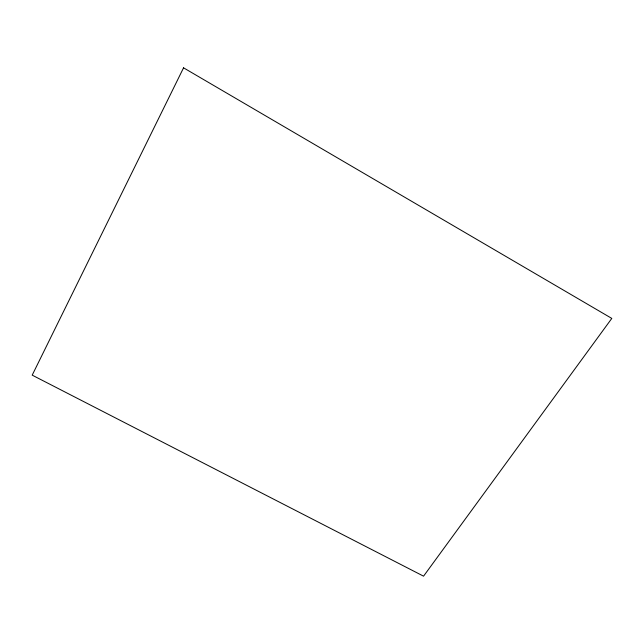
<?xml version="1.0" encoding="UTF-8"?>
<svg xmlns="http://www.w3.org/2000/svg" width="644" height="644" viewBox="0 0 644 644"><rect width="100%" height="100%" fill="white"/><g stroke="black" fill="none" stroke-linecap="round" stroke-linejoin="round"><path stroke-width="0.97" d="M183.556 67.829L32.2 375.146L423.559 576.171L611.8 318.41L183.556 67.829"/></g></svg>
